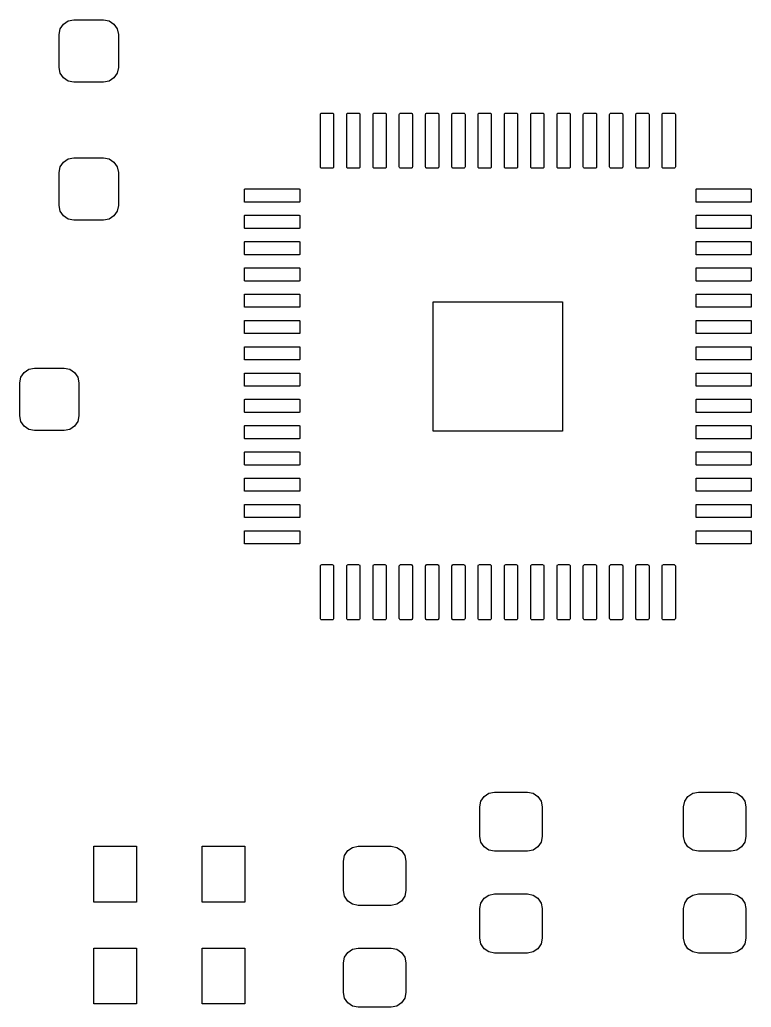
# Model space of a CAD drawing. Extents: x 151.7 to 203.9, y -103 to -39.5.
# Drawn here: x 169.72 to 180.85, y -86.75 to -71.72 of the extents above; entities that cross this region are included whole.
import ezdxf

# ---------------------------------------------------------------- set-up
doc = ezdxf.new("R2010")
doc.units = 0
doc.layers.add('BLACK', color=7, linetype='CONTINUOUS')

msp = doc.modelspace()

# ---------------------------------------------------------------- linework, layer by layer
at = {"layer": 'BLACK', "linetype": 'CONTINUOUS'}
for p, q in [((170.342, -71.8639), (170.391, -71.7909)), ((170.391, -71.7909), (170.464, -71.7421)), ((170.464, -71.7421), (170.55, -71.725)), ((170.55, -71.725), (171, -71.725)), ((171, -71.725), (171.086, -71.7421)), ((171.086, -71.7421), (171.159, -71.7909)), ((171.159, -71.7909), (171.208, -71.8639)), ((170.325, -71.95), (170.342, -71.8639)), ((170.325, -72.45), (170.325, -71.95)), ((171.208, -71.8639), (171.225, -71.95)), ((171.225, -71.95), (171.225, -72.45)), ((170.342, -72.5361), (170.325, -72.45)), ((170.391, -72.6091), (170.342, -72.5361)), ((171.208, -72.5361), (171.159, -72.6091)), ((171.225, -72.45), (171.208, -72.5361)), ((170.464, -72.6579), (170.391, -72.6091)), ((170.55, -72.675), (170.464, -72.6579)), ((171, -72.675), (170.55, -72.675)), ((171.086, -72.6579), (171, -72.675)), ((171.159, -72.6091), (171.086, -72.6579)), ((174.3, -73.165), (174.302, -73.1573)), ((174.3, -73.965), (174.3, -73.165)), ((174.302, -73.1573), (174.306, -73.1509)), ((174.306, -73.1509), (174.312, -73.1465)), ((174.312, -73.1465), (174.32, -73.145)), ((174.32, -73.145), (174.48, -73.145)), ((174.48, -73.145), (174.488, -73.1465)), ((174.488, -73.1465), (174.494, -73.1509)), ((174.494, -73.1509), (174.498, -73.1573)), ((174.498, -73.1573), (174.5, -73.165)), ((174.5, -73.165), (174.5, -73.965)), ((174.7, -73.165), (174.702, -73.1573)), ((174.7, -73.965), (174.7, -73.165)), ((174.702, -73.1573), (174.706, -73.1509)), ((174.706, -73.1509), (174.712, -73.1465)), ((174.712, -73.1465), (174.72, -73.145)), ((174.72, -73.145), (174.88, -73.145)), ((174.88, -73.145), (174.888, -73.1465)), ((174.888, -73.1465), (174.894, -73.1509)), ((174.894, -73.1509), (174.898, -73.1573)), ((174.898, -73.1573), (174.9, -73.165)), ((174.9, -73.165), (174.9, -73.965)), ((175.1, -73.165), (175.102, -73.1573)), ((175.1, -73.965), (175.1, -73.165)), ((175.102, -73.1573), (175.106, -73.1509)), ((175.106, -73.1509), (175.112, -73.1465)), ((175.112, -73.1465), (175.12, -73.145)), ((175.12, -73.145), (175.28, -73.145)), ((175.28, -73.145), (175.288, -73.1465)), ((175.288, -73.1465), (175.294, -73.1509)), ((175.294, -73.1509), (175.298, -73.1573)), ((175.298, -73.1573), (175.3, -73.165)), ((175.3, -73.165), (175.3, -73.965)), ((175.5, -73.165), (175.502, -73.1573)), ((175.5, -73.965), (175.5, -73.165)), ((175.502, -73.1573), (175.506, -73.1509)), ((175.506, -73.1509), (175.512, -73.1465)), ((175.512, -73.1465), (175.52, -73.145)), ((175.52, -73.145), (175.68, -73.145)), ((175.68, -73.145), (175.688, -73.1465)), ((175.688, -73.1465), (175.694, -73.1509)), ((175.694, -73.1509), (175.698, -73.1573)), ((175.698, -73.1573), (175.7, -73.165)), ((175.7, -73.165), (175.7, -73.965)), ((175.9, -73.165), (175.902, -73.1573)), ((175.9, -73.965), (175.9, -73.165)), ((175.902, -73.1573), (175.906, -73.1509)), ((175.906, -73.1509), (175.912, -73.1465)), ((175.912, -73.1465), (175.92, -73.145)), ((175.92, -73.145), (176.08, -73.145)), ((176.08, -73.145), (176.088, -73.1465)), ((176.088, -73.1465), (176.094, -73.1509)), ((176.094, -73.1509), (176.098, -73.1573)), ((176.098, -73.1573), (176.1, -73.165)), ((176.1, -73.165), (176.1, -73.965)), ((176.3, -73.165), (176.302, -73.1573)), ((176.3, -73.965), (176.3, -73.165)), ((176.302, -73.1573), (176.306, -73.1509)), ((176.306, -73.1509), (176.312, -73.1465)), ((176.312, -73.1465), (176.32, -73.145)), ((176.32, -73.145), (176.48, -73.145)), ((176.48, -73.145), (176.488, -73.1465)), ((176.488, -73.1465), (176.494, -73.1509)), ((176.494, -73.1509), (176.498, -73.1573)), ((176.498, -73.1573), (176.5, -73.165)), ((176.5, -73.165), (176.5, -73.965)), ((176.7, -73.165), (176.702, -73.1573)), ((176.7, -73.965), (176.7, -73.165)), ((176.702, -73.1573), (176.706, -73.1509)), ((176.706, -73.1509), (176.712, -73.1465)), ((176.712, -73.1465), (176.72, -73.145)), ((176.72, -73.145), (176.88, -73.145)), ((176.88, -73.145), (176.888, -73.1465)), ((176.888, -73.1465), (176.894, -73.1509)), ((176.894, -73.1509), (176.898, -73.1573)), ((176.898, -73.1573), (176.9, -73.165)), ((176.9, -73.165), (176.9, -73.965)), ((177.1, -73.165), (177.102, -73.1573)), ((177.1, -73.965), (177.1, -73.165)), ((177.102, -73.1573), (177.106, -73.1509)), ((177.106, -73.1509), (177.112, -73.1465)), ((177.112, -73.1465), (177.12, -73.145)), ((177.12, -73.145), (177.28, -73.145)), ((177.28, -73.145), (177.288, -73.1465)), ((177.288, -73.1465), (177.294, -73.1509)), ((177.294, -73.1509), (177.298, -73.1573)), ((177.298, -73.1573), (177.3, -73.165)), ((177.3, -73.165), (177.3, -73.965)), ((177.5, -73.165), (177.502, -73.1573)), ((177.5, -73.965), (177.5, -73.165)), ((177.502, -73.1573), (177.506, -73.1509)), ((177.506, -73.1509), (177.512, -73.1465)), ((177.512, -73.1465), (177.52, -73.145)), ((177.52, -73.145), (177.68, -73.145)), ((177.68, -73.145), (177.688, -73.1465)), ((177.688, -73.1465), (177.694, -73.1509)), ((177.694, -73.1509), (177.698, -73.1573)), ((177.698, -73.1573), (177.7, -73.165)), ((177.7, -73.165), (177.7, -73.965)), ((177.9, -73.165), (177.902, -73.1573)), ((177.9, -73.965), (177.9, -73.165)), ((177.902, -73.1573), (177.906, -73.1509)), ((177.906, -73.1509), (177.912, -73.1465)), ((177.912, -73.1465), (177.92, -73.145)), ((177.92, -73.145), (178.08, -73.145)), ((178.08, -73.145), (178.088, -73.1465)), ((178.088, -73.1465), (178.094, -73.1509)), ((178.094, -73.1509), (178.098, -73.1573)), ((178.098, -73.1573), (178.1, -73.165)), ((178.1, -73.165), (178.1, -73.965)), ((178.3, -73.165), (178.302, -73.1573)), ((178.3, -73.965), (178.3, -73.165)), ((178.302, -73.1573), (178.306, -73.1509)), ((178.306, -73.1509), (178.312, -73.1465)), ((178.312, -73.1465), (178.32, -73.145)), ((178.32, -73.145), (178.48, -73.145)), ((178.48, -73.145), (178.488, -73.1465)), ((178.488, -73.1465), (178.494, -73.1509)), ((178.494, -73.1509), (178.498, -73.1573)), ((178.498, -73.1573), (178.5, -73.165)), ((178.5, -73.165), (178.5, -73.965)), ((178.7, -73.165), (178.702, -73.1573)), ((178.7, -73.965), (178.7, -73.165)), ((178.702, -73.1573), (178.706, -73.1509)), ((178.706, -73.1509), (178.712, -73.1465)), ((178.712, -73.1465), (178.72, -73.145)), ((178.72, -73.145), (178.88, -73.145)), ((178.88, -73.145), (178.888, -73.1465)), ((178.888, -73.1465), (178.894, -73.1509)), ((178.894, -73.1509), (178.898, -73.1573)), ((178.898, -73.1573), (178.9, -73.165)), ((178.9, -73.165), (178.9, -73.965)), ((179.1, -73.165), (179.102, -73.1573)), ((179.1, -73.965), (179.1, -73.165)), ((179.102, -73.1573), (179.106, -73.1509)), ((179.106, -73.1509), (179.112, -73.1465)), ((179.112, -73.1465), (179.12, -73.145)), ((179.12, -73.145), (179.28, -73.145)), ((179.28, -73.145), (179.288, -73.1465)), ((179.288, -73.1465), (179.294, -73.1509)), ((179.294, -73.1509), (179.298, -73.1573)), ((179.298, -73.1573), (179.3, -73.165)), ((179.3, -73.165), (179.3, -73.965)), ((179.5, -73.165), (179.502, -73.1573)), ((179.5, -73.965), (179.5, -73.165)), ((179.502, -73.1573), (179.506, -73.1509)), ((179.506, -73.1509), (179.512, -73.1465)), ((179.512, -73.1465), (179.52, -73.145)), ((179.52, -73.145), (179.68, -73.145)), ((179.68, -73.145), (179.688, -73.1465)), ((179.688, -73.1465), (179.694, -73.1509)), ((179.694, -73.1509), (179.698, -73.1573)), ((179.698, -73.1573), (179.7, -73.165)), ((179.7, -73.165), (179.7, -73.965)), ((170.342, -73.9639), (170.391, -73.8909)), ((170.391, -73.8909), (170.464, -73.8421)), ((170.464, -73.8421), (170.55, -73.825)), ((170.55, -73.825), (171, -73.825)), ((171, -73.825), (171.086, -73.8421)), ((171.086, -73.8421), (171.159, -73.8909)), ((171.159, -73.8909), (171.208, -73.9639)), ((170.325, -74.05), (170.342, -73.9639)), ((170.325, -74.55), (170.325, -74.05)), ((171.208, -73.9639), (171.225, -74.05)), ((171.225, -74.05), (171.225, -74.55)), ((174.302, -73.9727), (174.3, -73.965)), ((174.306, -73.9791), (174.302, -73.9727)), ((174.312, -73.9835), (174.306, -73.9791)), ((174.32, -73.985), (174.312, -73.9835)), ((174.48, -73.985), (174.32, -73.985)), ((174.488, -73.9835), (174.48, -73.985)), ((174.494, -73.9791), (174.488, -73.9835)), ((174.498, -73.9727), (174.494, -73.9791)), ((174.5, -73.965), (174.498, -73.9727)), ((174.702, -73.9727), (174.7, -73.965)), ((174.706, -73.9791), (174.702, -73.9727)), ((174.712, -73.9835), (174.706, -73.9791)), ((174.72, -73.985), (174.712, -73.9835)), ((174.88, -73.985), (174.72, -73.985)), ((174.888, -73.9835), (174.88, -73.985)), ((174.894, -73.9791), (174.888, -73.9835)), ((174.898, -73.9727), (174.894, -73.9791)), ((174.9, -73.965), (174.898, -73.9727)), ((175.102, -73.9727), (175.1, -73.965)), ((175.106, -73.9791), (175.102, -73.9727)), ((175.112, -73.9835), (175.106, -73.9791)), ((175.12, -73.985), (175.112, -73.9835)), ((175.28, -73.985), (175.12, -73.985)), ((175.288, -73.9835), (175.28, -73.985)), ((175.294, -73.9791), (175.288, -73.9835)), ((175.298, -73.9727), (175.294, -73.9791)), ((175.3, -73.965), (175.298, -73.9727)), ((175.502, -73.9727), (175.5, -73.965)), ((175.506, -73.9791), (175.502, -73.9727)), ((175.512, -73.9835), (175.506, -73.9791)), ((175.52, -73.985), (175.512, -73.9835)), ((175.68, -73.985), (175.52, -73.985)), ((175.688, -73.9835), (175.68, -73.985)), ((175.694, -73.9791), (175.688, -73.9835)), ((175.698, -73.9727), (175.694, -73.9791)), ((175.7, -73.965), (175.698, -73.9727)), ((175.902, -73.9727), (175.9, -73.965)), ((175.906, -73.9791), (175.902, -73.9727)), ((175.912, -73.9835), (175.906, -73.9791)), ((175.92, -73.985), (175.912, -73.9835)), ((176.08, -73.985), (175.92, -73.985)), ((176.088, -73.9835), (176.08, -73.985)), ((176.094, -73.9791), (176.088, -73.9835)), ((176.098, -73.9727), (176.094, -73.9791)), ((176.1, -73.965), (176.098, -73.9727)), ((176.302, -73.9727), (176.3, -73.965)), ((176.306, -73.9791), (176.302, -73.9727)), ((176.312, -73.9835), (176.306, -73.9791)), ((176.32, -73.985), (176.312, -73.9835)), ((176.48, -73.985), (176.32, -73.985)), ((176.488, -73.9835), (176.48, -73.985)), ((176.494, -73.9791), (176.488, -73.9835)), ((176.498, -73.9727), (176.494, -73.9791)), ((176.5, -73.965), (176.498, -73.9727)), ((176.702, -73.9727), (176.7, -73.965)), ((176.706, -73.9791), (176.702, -73.9727)), ((176.712, -73.9835), (176.706, -73.9791)), ((176.72, -73.985), (176.712, -73.9835)), ((176.88, -73.985), (176.72, -73.985)), ((176.888, -73.9835), (176.88, -73.985)), ((176.894, -73.9791), (176.888, -73.9835)), ((176.898, -73.9727), (176.894, -73.9791)), ((176.9, -73.965), (176.898, -73.9727)), ((177.102, -73.9727), (177.1, -73.965)), ((177.106, -73.9791), (177.102, -73.9727)), ((177.112, -73.9835), (177.106, -73.9791)), ((177.12, -73.985), (177.112, -73.9835)), ((177.28, -73.985), (177.12, -73.985)), ((177.288, -73.9835), (177.28, -73.985)), ((177.294, -73.9791), (177.288, -73.9835)), ((177.298, -73.9727), (177.294, -73.9791)), ((177.3, -73.965), (177.298, -73.9727)), ((177.502, -73.9727), (177.5, -73.965)), ((177.506, -73.9791), (177.502, -73.9727)), ((177.512, -73.9835), (177.506, -73.9791)), ((177.52, -73.985), (177.512, -73.9835)), ((177.68, -73.985), (177.52, -73.985)), ((177.688, -73.9835), (177.68, -73.985)), ((177.694, -73.9791), (177.688, -73.9835)), ((177.698, -73.9727), (177.694, -73.9791)), ((177.7, -73.965), (177.698, -73.9727)), ((177.902, -73.9727), (177.9, -73.965)), ((177.906, -73.9791), (177.902, -73.9727)), ((177.912, -73.9835), (177.906, -73.9791)), ((177.92, -73.985), (177.912, -73.9835)), ((178.08, -73.985), (177.92, -73.985)), ((178.088, -73.9835), (178.08, -73.985)), ((178.094, -73.9791), (178.088, -73.9835)), ((178.098, -73.9727), (178.094, -73.9791)), ((178.1, -73.965), (178.098, -73.9727)), ((178.302, -73.9727), (178.3, -73.965)), ((178.306, -73.9791), (178.302, -73.9727)), ((178.312, -73.9835), (178.306, -73.9791)), ((178.32, -73.985), (178.312, -73.9835)), ((178.48, -73.985), (178.32, -73.985)), ((178.488, -73.9835), (178.48, -73.985)), ((178.494, -73.9791), (178.488, -73.9835)), ((178.498, -73.9727), (178.494, -73.9791)), ((178.5, -73.965), (178.498, -73.9727)), ((178.702, -73.9727), (178.7, -73.965)), ((178.706, -73.9791), (178.702, -73.9727)), ((178.712, -73.9835), (178.706, -73.9791)), ((178.72, -73.985), (178.712, -73.9835)), ((178.88, -73.985), (178.72, -73.985)), ((178.888, -73.9835), (178.88, -73.985)), ((178.894, -73.9791), (178.888, -73.9835)), ((178.898, -73.9727), (178.894, -73.9791)), ((178.9, -73.965), (178.898, -73.9727)), ((179.102, -73.9727), (179.1, -73.965)), ((179.106, -73.9791), (179.102, -73.9727)), ((179.112, -73.9835), (179.106, -73.9791)), ((179.12, -73.985), (179.112, -73.9835)), ((179.28, -73.985), (179.12, -73.985)), ((179.288, -73.9835), (179.28, -73.985)), ((179.294, -73.9791), (179.288, -73.9835)), ((179.298, -73.9727), (179.294, -73.9791)), ((179.3, -73.965), (179.298, -73.9727)), ((179.502, -73.9727), (179.5, -73.965)), ((179.506, -73.9791), (179.502, -73.9727)), ((179.512, -73.9835), (179.506, -73.9791)), ((179.52, -73.985), (179.512, -73.9835)), ((179.68, -73.985), (179.52, -73.985)), ((179.688, -73.9835), (179.68, -73.985)), ((179.694, -73.9791), (179.688, -73.9835)), ((179.698, -73.9727), (179.694, -73.9791)), ((179.7, -73.965), (179.698, -73.9727)), ((173.145, -74.3037), (173.147, -74.3018)), ((173.145, -74.306), (173.145, -74.3037)), ((173.145, -74.494), (173.145, -74.306)), ((173.147, -74.3018), (173.149, -74.3005)), ((173.149, -74.3005), (173.151, -74.3)), ((173.151, -74.3), (173.979, -74.3)), ((173.979, -74.3), (173.981, -74.3005)), ((173.981, -74.3005), (173.983, -74.3018)), ((173.983, -74.3018), (173.985, -74.3037)), ((173.985, -74.3037), (173.985, -74.306)), ((173.985, -74.306), (173.985, -74.494)), ((180.015, -74.3037), (180.017, -74.3018)), ((180.015, -74.306), (180.015, -74.3037)), ((180.015, -74.494), (180.015, -74.306)), ((180.017, -74.3018), (180.019, -74.3005)), ((180.019, -74.3005), (180.021, -74.3)), ((180.021, -74.3), (180.849, -74.3)), ((180.849, -74.3), (180.851, -74.3005)), ((180.851, -74.3005), (180.853, -74.3018)), ((180.853, -74.3018), (180.855, -74.3037)), ((180.855, -74.3037), (180.855, -74.306)), ((180.855, -74.306), (180.855, -74.494)), ((173.145, -74.4963), (173.145, -74.494)), ((173.147, -74.4982), (173.145, -74.4963)), ((173.149, -74.4995), (173.147, -74.4982)), ((173.151, -74.5), (173.149, -74.4995)), ((173.979, -74.5), (173.151, -74.5)), ((173.981, -74.4995), (173.979, -74.5)), ((173.983, -74.4982), (173.981, -74.4995)), ((173.985, -74.4963), (173.983, -74.4982)), ((173.985, -74.494), (173.985, -74.4963)), ((180.015, -74.4963), (180.015, -74.494)), ((180.017, -74.4982), (180.015, -74.4963)), ((180.019, -74.4995), (180.017, -74.4982)), ((180.021, -74.5), (180.019, -74.4995)), ((180.849, -74.5), (180.021, -74.5)), ((180.851, -74.4995), (180.849, -74.5)), ((180.853, -74.4982), (180.851, -74.4995)), ((180.855, -74.4963), (180.853, -74.4982)), ((180.855, -74.494), (180.855, -74.4963)), ((170.342, -74.6361), (170.325, -74.55)), ((170.391, -74.7091), (170.342, -74.6361)), ((171.208, -74.6361), (171.159, -74.7091)), ((171.225, -74.55), (171.208, -74.6361)), ((170.464, -74.7579), (170.391, -74.7091)), ((170.55, -74.775), (170.464, -74.7579)), ((171, -74.775), (170.55, -74.775)), ((171.086, -74.7579), (171, -74.775)), ((171.159, -74.7091), (171.086, -74.7579)), ((173.145, -74.7037), (173.147, -74.7018)), ((173.145, -74.706), (173.145, -74.7037)), ((173.145, -74.894), (173.145, -74.706)), ((173.147, -74.7018), (173.149, -74.7005)), ((173.149, -74.7005), (173.151, -74.7)), ((173.151, -74.7), (173.979, -74.7)), ((173.979, -74.7), (173.981, -74.7005)), ((173.981, -74.7005), (173.983, -74.7018)), ((173.983, -74.7018), (173.985, -74.7037)), ((173.985, -74.7037), (173.985, -74.706)), ((173.985, -74.706), (173.985, -74.894)), ((180.015, -74.7037), (180.017, -74.7018)), ((180.015, -74.706), (180.015, -74.7037)), ((180.015, -74.894), (180.015, -74.706)), ((180.017, -74.7018), (180.019, -74.7005)), ((180.019, -74.7005), (180.021, -74.7)), ((180.021, -74.7), (180.849, -74.7)), ((180.849, -74.7), (180.851, -74.7005)), ((180.851, -74.7005), (180.853, -74.7018)), ((180.853, -74.7018), (180.855, -74.7037)), ((180.855, -74.7037), (180.855, -74.706)), ((180.855, -74.706), (180.855, -74.894)), ((173.145, -74.8963), (173.145, -74.894)), ((173.147, -74.8982), (173.145, -74.8963)), ((173.149, -74.8995), (173.147, -74.8982)), ((173.151, -74.9), (173.149, -74.8995)), ((173.979, -74.9), (173.151, -74.9)), ((173.981, -74.8995), (173.979, -74.9)), ((173.983, -74.8982), (173.981, -74.8995)), ((173.985, -74.8963), (173.983, -74.8982)), ((173.985, -74.894), (173.985, -74.8963)), ((180.015, -74.8963), (180.015, -74.894)), ((180.017, -74.8982), (180.015, -74.8963)), ((180.019, -74.8995), (180.017, -74.8982)), ((180.021, -74.9), (180.019, -74.8995)), ((180.849, -74.9), (180.021, -74.9)), ((180.851, -74.8995), (180.849, -74.9)), ((180.853, -74.8982), (180.851, -74.8995)), ((180.855, -74.8963), (180.853, -74.8982)), ((180.855, -74.894), (180.855, -74.8963)), ((173.145, -75.1037), (173.147, -75.1018)), ((173.145, -75.106), (173.145, -75.1037)), ((173.145, -75.294), (173.145, -75.106)), ((173.147, -75.1018), (173.149, -75.1005)), ((173.149, -75.1005), (173.151, -75.1)), ((173.151, -75.1), (173.979, -75.1)), ((173.979, -75.1), (173.981, -75.1005)), ((173.981, -75.1005), (173.983, -75.1018)), ((173.983, -75.1018), (173.985, -75.1037)), ((173.985, -75.1037), (173.985, -75.106)), ((173.985, -75.106), (173.985, -75.294)), ((180.015, -75.1037), (180.017, -75.1018)), ((180.015, -75.106), (180.015, -75.1037)), ((180.015, -75.294), (180.015, -75.106)), ((180.017, -75.1018), (180.019, -75.1005)), ((180.019, -75.1005), (180.021, -75.1)), ((180.021, -75.1), (180.849, -75.1)), ((180.849, -75.1), (180.851, -75.1005)), ((180.851, -75.1005), (180.853, -75.1018)), ((180.853, -75.1018), (180.855, -75.1037)), ((180.855, -75.1037), (180.855, -75.106)), ((180.855, -75.106), (180.855, -75.294)), ((173.145, -75.2963), (173.145, -75.294)), ((173.147, -75.2982), (173.145, -75.2963)), ((173.149, -75.2995), (173.147, -75.2982)), ((173.151, -75.3), (173.149, -75.2995)), ((173.979, -75.3), (173.151, -75.3)), ((173.981, -75.2995), (173.979, -75.3)), ((173.983, -75.2982), (173.981, -75.2995)), ((173.985, -75.2963), (173.983, -75.2982)), ((173.985, -75.294), (173.985, -75.2963)), ((180.015, -75.2963), (180.015, -75.294)), ((180.017, -75.2982), (180.015, -75.2963)), ((180.019, -75.2995), (180.017, -75.2982)), ((180.021, -75.3), (180.019, -75.2995)), ((180.849, -75.3), (180.021, -75.3)), ((180.851, -75.2995), (180.849, -75.3)), ((180.853, -75.2982), (180.851, -75.2995)), ((180.855, -75.2963), (180.853, -75.2982)), ((180.855, -75.294), (180.855, -75.2963)), ((173.145, -75.5037), (173.147, -75.5018)), ((173.145, -75.506), (173.145, -75.5037)), ((173.145, -75.694), (173.145, -75.506)), ((173.147, -75.5018), (173.149, -75.5005)), ((173.149, -75.5005), (173.151, -75.5)), ((173.151, -75.5), (173.979, -75.5)), ((173.979, -75.5), (173.981, -75.5005)), ((173.981, -75.5005), (173.983, -75.5018)), ((173.983, -75.5018), (173.985, -75.5037)), ((173.985, -75.5037), (173.985, -75.506)), ((173.985, -75.506), (173.985, -75.694)), ((180.015, -75.5037), (180.017, -75.5018)), ((180.015, -75.506), (180.015, -75.5037)), ((180.015, -75.694), (180.015, -75.506)), ((180.017, -75.5018), (180.019, -75.5005)), ((180.019, -75.5005), (180.021, -75.5)), ((180.021, -75.5), (180.849, -75.5)), ((180.849, -75.5), (180.851, -75.5005)), ((180.851, -75.5005), (180.853, -75.5018)), ((180.853, -75.5018), (180.855, -75.5037)), ((180.855, -75.5037), (180.855, -75.506)), ((180.855, -75.506), (180.855, -75.694)), ((173.145, -75.6963), (173.145, -75.694)), ((173.147, -75.6982), (173.145, -75.6963)), ((173.149, -75.6995), (173.147, -75.6982)), ((173.151, -75.7), (173.149, -75.6995)), ((173.979, -75.7), (173.151, -75.7)), ((173.981, -75.6995), (173.979, -75.7)), ((173.983, -75.6982), (173.981, -75.6995)), ((173.985, -75.6963), (173.983, -75.6982)), ((173.985, -75.694), (173.985, -75.6963)), ((180.015, -75.6963), (180.015, -75.694)), ((180.017, -75.6982), (180.015, -75.6963)), ((180.019, -75.6995), (180.017, -75.6982)), ((180.021, -75.7), (180.019, -75.6995)), ((180.849, -75.7), (180.021, -75.7)), ((180.851, -75.6995), (180.849, -75.7)), ((180.853, -75.6982), (180.851, -75.6995)), ((180.855, -75.6963), (180.853, -75.6982)), ((180.855, -75.694), (180.855, -75.6963)), ((173.145, -75.9037), (173.147, -75.9018)), ((173.145, -75.906), (173.145, -75.9037)), ((173.145, -76.094), (173.145, -75.906)), ((173.147, -75.9018), (173.149, -75.9005)), ((173.149, -75.9005), (173.151, -75.9)), ((173.151, -75.9), (173.979, -75.9)), ((173.979, -75.9), (173.981, -75.9005)), ((173.981, -75.9005), (173.983, -75.9018)), ((173.983, -75.9018), (173.985, -75.9037)), ((173.985, -75.9037), (173.985, -75.906)), ((173.985, -75.906), (173.985, -76.094)), ((176.015, -76.02), (176.016, -76.0165)), ((176.015, -77.98), (176.015, -76.02)), ((176.016, -76.0165), (176.02, -76.015)), ((176.02, -76.015), (177.98, -76.015)), ((177.98, -76.015), (177.984, -76.0165)), ((177.984, -76.0165), (177.985, -76.02)), ((177.985, -76.02), (177.985, -77.98)), ((180.015, -75.9037), (180.017, -75.9018)), ((180.015, -75.906), (180.015, -75.9037)), ((180.015, -76.094), (180.015, -75.906)), ((180.017, -75.9018), (180.019, -75.9005)), ((180.019, -75.9005), (180.021, -75.9)), ((180.021, -75.9), (180.849, -75.9)), ((180.849, -75.9), (180.851, -75.9005)), ((180.851, -75.9005), (180.853, -75.9018)), ((180.853, -75.9018), (180.855, -75.9037)), ((180.855, -75.9037), (180.855, -75.906)), ((180.855, -75.906), (180.855, -76.094)), ((173.145, -76.0963), (173.145, -76.094)), ((173.147, -76.0982), (173.145, -76.0963)), ((173.149, -76.0995), (173.147, -76.0982)), ((173.151, -76.1), (173.149, -76.0995)), ((173.979, -76.1), (173.151, -76.1)), ((173.981, -76.0995), (173.979, -76.1)), ((173.983, -76.0982), (173.981, -76.0995)), ((173.985, -76.0963), (173.983, -76.0982)), ((173.985, -76.094), (173.985, -76.0963)), ((180.015, -76.0963), (180.015, -76.094)), ((180.017, -76.0982), (180.015, -76.0963)), ((180.019, -76.0995), (180.017, -76.0982)), ((180.021, -76.1), (180.019, -76.0995)), ((180.849, -76.1), (180.021, -76.1)), ((180.851, -76.0995), (180.849, -76.1)), ((180.853, -76.0982), (180.851, -76.0995)), ((180.855, -76.0963), (180.853, -76.0982)), ((180.855, -76.094), (180.855, -76.0963)), ((173.145, -76.3037), (173.147, -76.3018)), ((173.145, -76.306), (173.145, -76.3037)), ((173.145, -76.494), (173.145, -76.306)), ((173.147, -76.3018), (173.149, -76.3005)), ((173.149, -76.3005), (173.151, -76.3)), ((173.151, -76.3), (173.979, -76.3)), ((173.979, -76.3), (173.981, -76.3005)), ((173.981, -76.3005), (173.983, -76.3018)), ((173.983, -76.3018), (173.985, -76.3037)), ((173.985, -76.3037), (173.985, -76.306)), ((173.985, -76.306), (173.985, -76.494)), ((180.015, -76.3037), (180.017, -76.3018)), ((180.015, -76.306), (180.015, -76.3037)), ((180.015, -76.494), (180.015, -76.306)), ((180.017, -76.3018), (180.019, -76.3005)), ((180.019, -76.3005), (180.021, -76.3)), ((180.021, -76.3), (180.849, -76.3)), ((180.849, -76.3), (180.851, -76.3005)), ((180.851, -76.3005), (180.853, -76.3018)), ((180.853, -76.3018), (180.855, -76.3037)), ((180.855, -76.3037), (180.855, -76.306)), ((180.855, -76.306), (180.855, -76.494)), ((173.145, -76.4963), (173.145, -76.494)), ((173.147, -76.4982), (173.145, -76.4963)), ((173.149, -76.4995), (173.147, -76.4982)), ((173.151, -76.5), (173.149, -76.4995)), ((173.979, -76.5), (173.151, -76.5)), ((173.981, -76.4995), (173.979, -76.5)), ((173.983, -76.4982), (173.981, -76.4995)), ((173.985, -76.4963), (173.983, -76.4982)), ((173.985, -76.494), (173.985, -76.4963)), ((180.015, -76.4963), (180.015, -76.494)), ((180.017, -76.4982), (180.015, -76.4963)), ((180.019, -76.4995), (180.017, -76.4982)), ((180.021, -76.5), (180.019, -76.4995)), ((180.849, -76.5), (180.021, -76.5)), ((180.851, -76.4995), (180.849, -76.5)), ((180.853, -76.4982), (180.851, -76.4995)), ((180.855, -76.4963), (180.853, -76.4982)), ((180.855, -76.494), (180.855, -76.4963)), ((173.145, -76.7037), (173.147, -76.7018)), ((173.145, -76.706), (173.145, -76.7037)), ((173.145, -76.894), (173.145, -76.706)), ((173.147, -76.7018), (173.149, -76.7005)), ((173.149, -76.7005), (173.151, -76.7)), ((173.151, -76.7), (173.979, -76.7)), ((173.979, -76.7), (173.981, -76.7005)), ((173.981, -76.7005), (173.983, -76.7018)), ((173.983, -76.7018), (173.985, -76.7037)), ((173.985, -76.7037), (173.985, -76.706)), ((173.985, -76.706), (173.985, -76.894)), ((180.015, -76.7037), (180.017, -76.7018)), ((180.015, -76.706), (180.015, -76.7037)), ((180.015, -76.894), (180.015, -76.706)), ((180.017, -76.7018), (180.019, -76.7005)), ((180.019, -76.7005), (180.021, -76.7)), ((180.021, -76.7), (180.849, -76.7)), ((180.849, -76.7), (180.851, -76.7005)), ((180.851, -76.7005), (180.853, -76.7018)), ((180.853, -76.7018), (180.855, -76.7037)), ((180.855, -76.7037), (180.855, -76.706)), ((180.855, -76.706), (180.855, -76.894)), ((173.145, -76.8963), (173.145, -76.894)), ((173.147, -76.8982), (173.145, -76.8963)), ((173.149, -76.8995), (173.147, -76.8982)), ((173.151, -76.9), (173.149, -76.8995)), ((173.979, -76.9), (173.151, -76.9)), ((173.981, -76.8995), (173.979, -76.9)), ((173.983, -76.8982), (173.981, -76.8995)), ((173.985, -76.8963), (173.983, -76.8982)), ((173.985, -76.894), (173.985, -76.8963)), ((180.015, -76.8963), (180.015, -76.894)), ((180.017, -76.8982), (180.015, -76.8963)), ((180.019, -76.8995), (180.017, -76.8982)), ((180.021, -76.9), (180.019, -76.8995)), ((180.849, -76.9), (180.021, -76.9)), ((180.851, -76.8995), (180.849, -76.9)), ((180.853, -76.8982), (180.851, -76.8995)), ((180.855, -76.8963), (180.853, -76.8982)), ((180.855, -76.894), (180.855, -76.8963)), ((169.791, -77.0909), (169.864, -77.0421)), ((169.864, -77.0421), (169.95, -77.025)), ((169.95, -77.025), (170.4, -77.025)), ((170.4, -77.025), (170.486, -77.0421)), ((170.486, -77.0421), (170.559, -77.0909)), ((169.725, -77.25), (169.742, -77.1639)), ((169.742, -77.1639), (169.791, -77.0909)), ((170.559, -77.0909), (170.608, -77.1639)), ((170.608, -77.1639), (170.625, -77.25)), ((173.145, -77.1037), (173.147, -77.1018)), ((173.145, -77.106), (173.145, -77.1037)), ((173.145, -77.294), (173.145, -77.106)), ((173.147, -77.1018), (173.149, -77.1005)), ((173.149, -77.1005), (173.151, -77.1)), ((173.151, -77.1), (173.979, -77.1)), ((173.979, -77.1), (173.981, -77.1005)), ((173.981, -77.1005), (173.983, -77.1018)), ((173.983, -77.1018), (173.985, -77.1037)), ((173.985, -77.1037), (173.985, -77.106)), ((173.985, -77.106), (173.985, -77.294)), ((180.015, -77.1037), (180.017, -77.1018)), ((180.015, -77.106), (180.015, -77.1037)), ((180.015, -77.294), (180.015, -77.106)), ((180.017, -77.1018), (180.019, -77.1005)), ((180.019, -77.1005), (180.021, -77.1)), ((180.021, -77.1), (180.849, -77.1)), ((180.849, -77.1), (180.851, -77.1005)), ((180.851, -77.1005), (180.853, -77.1018)), ((180.853, -77.1018), (180.855, -77.1037)), ((180.855, -77.1037), (180.855, -77.106)), ((180.855, -77.106), (180.855, -77.294)), ((169.725, -77.75), (169.725, -77.25)), ((170.625, -77.25), (170.625, -77.75)), ((173.145, -77.2963), (173.145, -77.294)), ((173.147, -77.2982), (173.145, -77.2963)), ((173.149, -77.2995), (173.147, -77.2982)), ((173.151, -77.3), (173.149, -77.2995)), ((173.979, -77.3), (173.151, -77.3)), ((173.981, -77.2995), (173.979, -77.3)), ((173.983, -77.2982), (173.981, -77.2995)), ((173.985, -77.2963), (173.983, -77.2982)), ((173.985, -77.294), (173.985, -77.2963)), ((180.015, -77.2963), (180.015, -77.294)), ((180.017, -77.2982), (180.015, -77.2963)), ((180.019, -77.2995), (180.017, -77.2982)), ((180.021, -77.3), (180.019, -77.2995)), ((180.849, -77.3), (180.021, -77.3)), ((180.851, -77.2995), (180.849, -77.3)), ((180.853, -77.2982), (180.851, -77.2995)), ((180.855, -77.2963), (180.853, -77.2982)), ((180.855, -77.294), (180.855, -77.2963)), ((173.145, -77.5037), (173.147, -77.5018)), ((173.145, -77.506), (173.145, -77.5037)), ((173.145, -77.694), (173.145, -77.506)), ((173.147, -77.5018), (173.149, -77.5005)), ((173.149, -77.5005), (173.151, -77.5)), ((173.151, -77.5), (173.979, -77.5)), ((173.979, -77.5), (173.981, -77.5005)), ((173.981, -77.5005), (173.983, -77.5018)), ((173.983, -77.5018), (173.985, -77.5037)), ((173.985, -77.5037), (173.985, -77.506)), ((173.985, -77.506), (173.985, -77.694)), ((180.015, -77.5037), (180.017, -77.5018)), ((180.015, -77.506), (180.015, -77.5037)), ((180.015, -77.694), (180.015, -77.506)), ((180.017, -77.5018), (180.019, -77.5005)), ((180.019, -77.5005), (180.021, -77.5)), ((180.021, -77.5), (180.849, -77.5)), ((180.849, -77.5), (180.851, -77.5005)), ((180.851, -77.5005), (180.853, -77.5018)), ((180.853, -77.5018), (180.855, -77.5037)), ((180.855, -77.5037), (180.855, -77.506)), ((180.855, -77.506), (180.855, -77.694)), ((169.742, -77.8361), (169.725, -77.75)), ((170.625, -77.75), (170.608, -77.8361)), ((173.145, -77.6963), (173.145, -77.694)), ((173.147, -77.6982), (173.145, -77.6963)), ((173.149, -77.6995), (173.147, -77.6982)), ((173.151, -77.7), (173.149, -77.6995)), ((173.979, -77.7), (173.151, -77.7)), ((173.981, -77.6995), (173.979, -77.7)), ((173.983, -77.6982), (173.981, -77.6995)), ((173.985, -77.6963), (173.983, -77.6982)), ((173.985, -77.694), (173.985, -77.6963)), ((180.015, -77.6963), (180.015, -77.694)), ((180.017, -77.6982), (180.015, -77.6963)), ((180.019, -77.6995), (180.017, -77.6982)), ((180.021, -77.7), (180.019, -77.6995)), ((180.849, -77.7), (180.021, -77.7)), ((180.851, -77.6995), (180.849, -77.7)), ((180.853, -77.6982), (180.851, -77.6995)), ((180.855, -77.6963), (180.853, -77.6982)), ((180.855, -77.694), (180.855, -77.6963)), ((169.791, -77.9091), (169.742, -77.8361)), ((169.864, -77.9579), (169.791, -77.9091)), ((169.95, -77.975), (169.864, -77.9579)), ((170.4, -77.975), (169.95, -77.975)), ((170.486, -77.9579), (170.4, -77.975)), ((170.559, -77.9091), (170.486, -77.9579)), ((170.608, -77.8361), (170.559, -77.9091)), ((173.145, -77.9037), (173.147, -77.9018)), ((173.145, -77.906), (173.145, -77.9037)), ((173.145, -78.094), (173.145, -77.906)), ((173.147, -77.9018), (173.149, -77.9005)), ((173.149, -77.9005), (173.151, -77.9)), ((173.151, -77.9), (173.979, -77.9)), ((173.979, -77.9), (173.981, -77.9005)), ((173.981, -77.9005), (173.983, -77.9018)), ((173.983, -77.9018), (173.985, -77.9037)), ((173.985, -77.9037), (173.985, -77.906)), ((173.985, -77.906), (173.985, -78.094)), ((180.015, -77.9037), (180.017, -77.9018)), ((180.015, -77.906), (180.015, -77.9037)), ((180.015, -78.094), (180.015, -77.906)), ((180.017, -77.9018), (180.019, -77.9005)), ((180.019, -77.9005), (180.021, -77.9)), ((180.021, -77.9), (180.849, -77.9)), ((180.849, -77.9), (180.851, -77.9005)), ((180.851, -77.9005), (180.853, -77.9018)), ((180.853, -77.9018), (180.855, -77.9037)), ((180.855, -77.9037), (180.855, -77.906)), ((180.855, -77.906), (180.855, -78.094)), ((173.145, -78.0963), (173.145, -78.094)), ((173.147, -78.0982), (173.145, -78.0963)), ((173.149, -78.0995), (173.147, -78.0982)), ((173.151, -78.1), (173.149, -78.0995)), ((173.979, -78.1), (173.151, -78.1)), ((173.981, -78.0995), (173.979, -78.1)), ((173.983, -78.0982), (173.981, -78.0995)), ((173.985, -78.0963), (173.983, -78.0982)), ((173.985, -78.094), (173.985, -78.0963)), ((176.016, -77.9835), (176.015, -77.98)), ((176.02, -77.985), (176.016, -77.9835)), ((177.98, -77.985), (176.02, -77.985)), ((177.984, -77.9835), (177.98, -77.985)), ((177.985, -77.98), (177.984, -77.9835)), ((180.015, -78.0963), (180.015, -78.094)), ((180.017, -78.0982), (180.015, -78.0963)), ((180.019, -78.0995), (180.017, -78.0982)), ((180.021, -78.1), (180.019, -78.0995)), ((180.849, -78.1), (180.021, -78.1)), ((180.851, -78.0995), (180.849, -78.1)), ((180.853, -78.0982), (180.851, -78.0995)), ((180.855, -78.0963), (180.853, -78.0982)), ((180.855, -78.094), (180.855, -78.0963)), ((173.145, -78.3037), (173.147, -78.3018)), ((173.145, -78.306), (173.145, -78.3037)), ((173.145, -78.494), (173.145, -78.306)), ((173.147, -78.3018), (173.149, -78.3005)), ((173.149, -78.3005), (173.151, -78.3)), ((173.151, -78.3), (173.979, -78.3)), ((173.979, -78.3), (173.981, -78.3005)), ((173.981, -78.3005), (173.983, -78.3018)), ((173.983, -78.3018), (173.985, -78.3037)), ((173.985, -78.3037), (173.985, -78.306)), ((173.985, -78.306), (173.985, -78.494)), ((180.015, -78.3037), (180.017, -78.3018)), ((180.015, -78.306), (180.015, -78.3037)), ((180.015, -78.494), (180.015, -78.306)), ((180.017, -78.3018), (180.019, -78.3005)), ((180.019, -78.3005), (180.021, -78.3)), ((180.021, -78.3), (180.849, -78.3)), ((180.849, -78.3), (180.851, -78.3005)), ((180.851, -78.3005), (180.853, -78.3018)), ((180.853, -78.3018), (180.855, -78.3037)), ((180.855, -78.3037), (180.855, -78.306)), ((180.855, -78.306), (180.855, -78.494)), ((173.145, -78.4963), (173.145, -78.494)), ((173.147, -78.4982), (173.145, -78.4963)), ((173.149, -78.4995), (173.147, -78.4982)), ((173.151, -78.5), (173.149, -78.4995)), ((173.979, -78.5), (173.151, -78.5)), ((173.981, -78.4995), (173.979, -78.5)), ((173.983, -78.4982), (173.981, -78.4995)), ((173.985, -78.4963), (173.983, -78.4982)), ((173.985, -78.494), (173.985, -78.4963)), ((180.015, -78.4963), (180.015, -78.494)), ((180.017, -78.4982), (180.015, -78.4963)), ((180.019, -78.4995), (180.017, -78.4982)), ((180.021, -78.5), (180.019, -78.4995)), ((180.849, -78.5), (180.021, -78.5)), ((180.851, -78.4995), (180.849, -78.5)), ((180.853, -78.4982), (180.851, -78.4995)), ((180.855, -78.4963), (180.853, -78.4982)), ((180.855, -78.494), (180.855, -78.4963)), ((173.145, -78.7037), (173.147, -78.7018)), ((173.145, -78.706), (173.145, -78.7037)), ((173.145, -78.894), (173.145, -78.706)), ((173.147, -78.7018), (173.149, -78.7005)), ((173.149, -78.7005), (173.151, -78.7)), ((173.151, -78.7), (173.979, -78.7)), ((173.979, -78.7), (173.981, -78.7005)), ((173.981, -78.7005), (173.983, -78.7018)), ((173.983, -78.7018), (173.985, -78.7037)), ((173.985, -78.7037), (173.985, -78.706)), ((173.985, -78.706), (173.985, -78.894)), ((180.015, -78.7037), (180.017, -78.7018)), ((180.015, -78.706), (180.015, -78.7037)), ((180.015, -78.894), (180.015, -78.706)), ((180.017, -78.7018), (180.019, -78.7005)), ((180.019, -78.7005), (180.021, -78.7)), ((180.021, -78.7), (180.849, -78.7)), ((180.849, -78.7), (180.851, -78.7005)), ((180.851, -78.7005), (180.853, -78.7018)), ((180.853, -78.7018), (180.855, -78.7037)), ((180.855, -78.7037), (180.855, -78.706)), ((180.855, -78.706), (180.855, -78.894)), ((173.145, -78.8963), (173.145, -78.894)), ((173.147, -78.8982), (173.145, -78.8963)), ((173.149, -78.8995), (173.147, -78.8982)), ((173.151, -78.9), (173.149, -78.8995)), ((173.979, -78.9), (173.151, -78.9)), ((173.981, -78.8995), (173.979, -78.9)), ((173.983, -78.8982), (173.981, -78.8995)), ((173.985, -78.8963), (173.983, -78.8982)), ((173.985, -78.894), (173.985, -78.8963)), ((180.015, -78.8963), (180.015, -78.894)), ((180.017, -78.8982), (180.015, -78.8963)), ((180.019, -78.8995), (180.017, -78.8982)), ((180.021, -78.9), (180.019, -78.8995)), ((180.849, -78.9), (180.021, -78.9)), ((180.851, -78.8995), (180.849, -78.9)), ((180.853, -78.8982), (180.851, -78.8995)), ((180.855, -78.8963), (180.853, -78.8982)), ((180.855, -78.894), (180.855, -78.8963)), ((173.145, -79.1037), (173.147, -79.1018)), ((173.145, -79.106), (173.145, -79.1037)), ((173.145, -79.294), (173.145, -79.106)), ((173.147, -79.1018), (173.149, -79.1005)), ((173.149, -79.1005), (173.151, -79.1)), ((173.151, -79.1), (173.979, -79.1)), ((173.979, -79.1), (173.981, -79.1005)), ((173.981, -79.1005), (173.983, -79.1018)), ((173.983, -79.1018), (173.985, -79.1037)), ((173.985, -79.1037), (173.985, -79.106)), ((173.985, -79.106), (173.985, -79.294)), ((180.015, -79.1037), (180.017, -79.1018)), ((180.015, -79.106), (180.015, -79.1037)), ((180.015, -79.294), (180.015, -79.106)), ((180.017, -79.1018), (180.019, -79.1005)), ((180.019, -79.1005), (180.021, -79.1)), ((180.021, -79.1), (180.849, -79.1)), ((180.849, -79.1), (180.851, -79.1005)), ((180.851, -79.1005), (180.853, -79.1018)), ((180.853, -79.1018), (180.855, -79.1037)), ((180.855, -79.1037), (180.855, -79.106)), ((180.855, -79.106), (180.855, -79.294)), ((173.145, -79.2963), (173.145, -79.294)), ((173.147, -79.2982), (173.145, -79.2963)), ((173.149, -79.2995), (173.147, -79.2982)), ((173.151, -79.3), (173.149, -79.2995)), ((173.979, -79.3), (173.151, -79.3)), ((173.981, -79.2995), (173.979, -79.3)), ((173.983, -79.2982), (173.981, -79.2995)), ((173.985, -79.2963), (173.983, -79.2982)), ((173.985, -79.294), (173.985, -79.2963)), ((180.015, -79.2963), (180.015, -79.294)), ((180.017, -79.2982), (180.015, -79.2963)), ((180.019, -79.2995), (180.017, -79.2982)), ((180.021, -79.3), (180.019, -79.2995)), ((180.849, -79.3), (180.021, -79.3)), ((180.851, -79.2995), (180.849, -79.3)), ((180.853, -79.2982), (180.851, -79.2995)), ((180.855, -79.2963), (180.853, -79.2982)), ((180.855, -79.294), (180.855, -79.2963)), ((173.145, -79.5037), (173.147, -79.5018)), ((173.145, -79.506), (173.145, -79.5037)), ((173.145, -79.694), (173.145, -79.506)), ((173.147, -79.5018), (173.149, -79.5005)), ((173.149, -79.5005), (173.151, -79.5)), ((173.151, -79.5), (173.979, -79.5)), ((173.979, -79.5), (173.981, -79.5005)), ((173.981, -79.5005), (173.983, -79.5018)), ((173.983, -79.5018), (173.985, -79.5037)), ((173.985, -79.5037), (173.985, -79.506)), ((173.985, -79.506), (173.985, -79.694)), ((180.015, -79.5037), (180.017, -79.5018)), ((180.015, -79.506), (180.015, -79.5037)), ((180.015, -79.694), (180.015, -79.506)), ((180.017, -79.5018), (180.019, -79.5005)), ((180.019, -79.5005), (180.021, -79.5)), ((180.021, -79.5), (180.849, -79.5)), ((180.849, -79.5), (180.851, -79.5005)), ((180.851, -79.5005), (180.853, -79.5018)), ((180.853, -79.5018), (180.855, -79.5037)), ((180.855, -79.5037), (180.855, -79.506)), ((180.855, -79.506), (180.855, -79.694)), ((173.145, -79.6963), (173.145, -79.694)), ((173.147, -79.6982), (173.145, -79.6963)), ((173.149, -79.6995), (173.147, -79.6982)), ((173.151, -79.7), (173.149, -79.6995)), ((173.979, -79.7), (173.151, -79.7)), ((173.981, -79.6995), (173.979, -79.7)), ((173.983, -79.6982), (173.981, -79.6995)), ((173.985, -79.6963), (173.983, -79.6982)), ((173.985, -79.694), (173.985, -79.6963)), ((180.015, -79.6963), (180.015, -79.694)), ((180.017, -79.6982), (180.015, -79.6963)), ((180.019, -79.6995), (180.017, -79.6982)), ((180.021, -79.7), (180.019, -79.6995)), ((180.849, -79.7), (180.021, -79.7)), ((180.851, -79.6995), (180.849, -79.7)), ((180.853, -79.6982), (180.851, -79.6995)), ((180.855, -79.6963), (180.853, -79.6982)), ((180.855, -79.694), (180.855, -79.6963)), ((174.3, -80.035), (174.302, -80.0273)), ((174.3, -80.835), (174.3, -80.035)), ((174.302, -80.0273), (174.306, -80.0209)), ((174.306, -80.0209), (174.312, -80.0165)), ((174.312, -80.0165), (174.32, -80.015)), ((174.32, -80.015), (174.48, -80.015)), ((174.48, -80.015), (174.488, -80.0165)), ((174.488, -80.0165), (174.494, -80.0209)), ((174.494, -80.0209), (174.498, -80.0273)), ((174.498, -80.0273), (174.5, -80.035)), ((174.5, -80.035), (174.5, -80.835)), ((174.7, -80.035), (174.702, -80.0273)), ((174.7, -80.835), (174.7, -80.035)), ((174.702, -80.0273), (174.706, -80.0209)), ((174.706, -80.0209), (174.712, -80.0165)), ((174.712, -80.0165), (174.72, -80.015)), ((174.72, -80.015), (174.88, -80.015)), ((174.88, -80.015), (174.888, -80.0165)), ((174.888, -80.0165), (174.894, -80.0209)), ((174.894, -80.0209), (174.898, -80.0273)), ((174.898, -80.0273), (174.9, -80.035)), ((174.9, -80.035), (174.9, -80.835)), ((175.1, -80.035), (175.102, -80.0273)), ((175.1, -80.835), (175.1, -80.035)), ((175.102, -80.0273), (175.106, -80.0209)), ((175.106, -80.0209), (175.112, -80.0165)), ((175.112, -80.0165), (175.12, -80.015)), ((175.12, -80.015), (175.28, -80.015)), ((175.28, -80.015), (175.288, -80.0165)), ((175.288, -80.0165), (175.294, -80.0209)), ((175.294, -80.0209), (175.298, -80.0273)), ((175.298, -80.0273), (175.3, -80.035)), ((175.3, -80.035), (175.3, -80.835)), ((175.5, -80.035), (175.502, -80.0273)), ((175.5, -80.835), (175.5, -80.035)), ((175.502, -80.0273), (175.506, -80.0209)), ((175.506, -80.0209), (175.512, -80.0165)), ((175.512, -80.0165), (175.52, -80.015)), ((175.52, -80.015), (175.68, -80.015)), ((175.68, -80.015), (175.688, -80.0165)), ((175.688, -80.0165), (175.694, -80.0209)), ((175.694, -80.0209), (175.698, -80.0273)), ((175.698, -80.0273), (175.7, -80.035)), ((175.7, -80.035), (175.7, -80.835)), ((175.9, -80.035), (175.902, -80.0273)), ((175.9, -80.835), (175.9, -80.035)), ((175.902, -80.0273), (175.906, -80.0209)), ((175.906, -80.0209), (175.912, -80.0165)), ((175.912, -80.0165), (175.92, -80.015)), ((175.92, -80.015), (176.08, -80.015)), ((176.08, -80.015), (176.088, -80.0165)), ((176.088, -80.0165), (176.094, -80.0209)), ((176.094, -80.0209), (176.098, -80.0273)), ((176.098, -80.0273), (176.1, -80.035)), ((176.1, -80.035), (176.1, -80.835)), ((176.3, -80.035), (176.302, -80.0273)), ((176.3, -80.835), (176.3, -80.035)), ((176.302, -80.0273), (176.306, -80.0209)), ((176.306, -80.0209), (176.312, -80.0165)), ((176.312, -80.0165), (176.32, -80.015)), ((176.32, -80.015), (176.48, -80.015)), ((176.48, -80.015), (176.488, -80.0165)), ((176.488, -80.0165), (176.494, -80.0209)), ((176.494, -80.0209), (176.498, -80.0273)), ((176.498, -80.0273), (176.5, -80.035)), ((176.5, -80.035), (176.5, -80.835)), ((176.7, -80.035), (176.702, -80.0273)), ((176.7, -80.835), (176.7, -80.035)), ((176.702, -80.0273), (176.706, -80.0209)), ((176.706, -80.0209), (176.712, -80.0165)), ((176.712, -80.0165), (176.72, -80.015)), ((176.72, -80.015), (176.88, -80.015)), ((176.88, -80.015), (176.888, -80.0165)), ((176.888, -80.0165), (176.894, -80.0209)), ((176.894, -80.0209), (176.898, -80.0273)), ((176.898, -80.0273), (176.9, -80.035)), ((176.9, -80.035), (176.9, -80.835)), ((177.1, -80.035), (177.102, -80.0273)), ((177.1, -80.835), (177.1, -80.035)), ((177.102, -80.0273), (177.106, -80.0209)), ((177.106, -80.0209), (177.112, -80.0165)), ((177.112, -80.0165), (177.12, -80.015)), ((177.12, -80.015), (177.28, -80.015)), ((177.28, -80.015), (177.288, -80.0165)), ((177.288, -80.0165), (177.294, -80.0209)), ((177.294, -80.0209), (177.298, -80.0273)), ((177.298, -80.0273), (177.3, -80.035)), ((177.3, -80.035), (177.3, -80.835)), ((177.5, -80.035), (177.502, -80.0273)), ((177.5, -80.835), (177.5, -80.035)), ((177.502, -80.0273), (177.506, -80.0209)), ((177.506, -80.0209), (177.512, -80.0165)), ((177.512, -80.0165), (177.52, -80.015)), ((177.52, -80.015), (177.68, -80.015)), ((177.68, -80.015), (177.688, -80.0165)), ((177.688, -80.0165), (177.694, -80.0209)), ((177.694, -80.0209), (177.698, -80.0273)), ((177.698, -80.0273), (177.7, -80.035)), ((177.7, -80.035), (177.7, -80.835)), ((177.9, -80.035), (177.902, -80.0273)), ((177.9, -80.835), (177.9, -80.035)), ((177.902, -80.0273), (177.906, -80.0209)), ((177.906, -80.0209), (177.912, -80.0165)), ((177.912, -80.0165), (177.92, -80.015)), ((177.92, -80.015), (178.08, -80.015)), ((178.08, -80.015), (178.088, -80.0165)), ((178.088, -80.0165), (178.094, -80.0209)), ((178.094, -80.0209), (178.098, -80.0273)), ((178.098, -80.0273), (178.1, -80.035)), ((178.1, -80.035), (178.1, -80.835)), ((178.3, -80.035), (178.302, -80.0273)), ((178.3, -80.835), (178.3, -80.035)), ((178.302, -80.0273), (178.306, -80.0209)), ((178.306, -80.0209), (178.312, -80.0165)), ((178.312, -80.0165), (178.32, -80.015)), ((178.32, -80.015), (178.48, -80.015)), ((178.48, -80.015), (178.488, -80.0165)), ((178.488, -80.0165), (178.494, -80.0209)), ((178.494, -80.0209), (178.498, -80.0273)), ((178.498, -80.0273), (178.5, -80.035)), ((178.5, -80.035), (178.5, -80.835)), ((178.7, -80.035), (178.702, -80.0273)), ((178.7, -80.835), (178.7, -80.035)), ((178.702, -80.0273), (178.706, -80.0209)), ((178.706, -80.0209), (178.712, -80.0165)), ((178.712, -80.0165), (178.72, -80.015)), ((178.72, -80.015), (178.88, -80.015)), ((178.88, -80.015), (178.888, -80.0165)), ((178.888, -80.0165), (178.894, -80.0209)), ((178.894, -80.0209), (178.898, -80.0273)), ((178.898, -80.0273), (178.9, -80.035)), ((178.9, -80.035), (178.9, -80.835)), ((179.1, -80.035), (179.102, -80.0273)), ((179.1, -80.835), (179.1, -80.035)), ((179.102, -80.0273), (179.106, -80.0209)), ((179.106, -80.0209), (179.112, -80.0165)), ((179.112, -80.0165), (179.12, -80.015)), ((179.12, -80.015), (179.28, -80.015)), ((179.28, -80.015), (179.288, -80.0165)), ((179.288, -80.0165), (179.294, -80.0209)), ((179.294, -80.0209), (179.298, -80.0273)), ((179.298, -80.0273), (179.3, -80.035)), ((179.3, -80.035), (179.3, -80.835)), ((179.5, -80.035), (179.502, -80.0273)), ((179.5, -80.835), (179.5, -80.035)), ((179.502, -80.0273), (179.506, -80.0209)), ((179.506, -80.0209), (179.512, -80.0165)), ((179.512, -80.0165), (179.52, -80.015)), ((179.52, -80.015), (179.68, -80.015)), ((179.68, -80.015), (179.688, -80.0165)), ((179.688, -80.0165), (179.694, -80.0209)), ((179.694, -80.0209), (179.698, -80.0273)), ((179.698, -80.0273), (179.7, -80.035)), ((179.7, -80.035), (179.7, -80.835)), ((174.302, -80.8427), (174.3, -80.835)), ((174.306, -80.8491), (174.302, -80.8427)), ((174.312, -80.8535), (174.306, -80.8491)), ((174.32, -80.855), (174.312, -80.8535)), ((174.48, -80.855), (174.32, -80.855)), ((174.488, -80.8535), (174.48, -80.855)), ((174.494, -80.8491), (174.488, -80.8535)), ((174.498, -80.8427), (174.494, -80.8491)), ((174.5, -80.835), (174.498, -80.8427)), ((174.702, -80.8427), (174.7, -80.835)), ((174.706, -80.8491), (174.702, -80.8427)), ((174.712, -80.8535), (174.706, -80.8491)), ((174.72, -80.855), (174.712, -80.8535)), ((174.88, -80.855), (174.72, -80.855)), ((174.888, -80.8535), (174.88, -80.855)), ((174.894, -80.8491), (174.888, -80.8535)), ((174.898, -80.8427), (174.894, -80.8491)), ((174.9, -80.835), (174.898, -80.8427)), ((175.102, -80.8427), (175.1, -80.835)), ((175.106, -80.8491), (175.102, -80.8427)), ((175.112, -80.8535), (175.106, -80.8491)), ((175.12, -80.855), (175.112, -80.8535)), ((175.28, -80.855), (175.12, -80.855)), ((175.288, -80.8535), (175.28, -80.855)), ((175.294, -80.8491), (175.288, -80.8535)), ((175.298, -80.8427), (175.294, -80.8491)), ((175.3, -80.835), (175.298, -80.8427)), ((175.502, -80.8427), (175.5, -80.835)), ((175.506, -80.8491), (175.502, -80.8427)), ((175.512, -80.8535), (175.506, -80.8491)), ((175.52, -80.855), (175.512, -80.8535)), ((175.68, -80.855), (175.52, -80.855)), ((175.688, -80.8535), (175.68, -80.855)), ((175.694, -80.8491), (175.688, -80.8535)), ((175.698, -80.8427), (175.694, -80.8491)), ((175.7, -80.835), (175.698, -80.8427)), ((175.902, -80.8427), (175.9, -80.835)), ((175.906, -80.8491), (175.902, -80.8427)), ((175.912, -80.8535), (175.906, -80.8491)), ((175.92, -80.855), (175.912, -80.8535)), ((176.08, -80.855), (175.92, -80.855)), ((176.088, -80.8535), (176.08, -80.855)), ((176.094, -80.8491), (176.088, -80.8535)), ((176.098, -80.8427), (176.094, -80.8491)), ((176.1, -80.835), (176.098, -80.8427)), ((176.302, -80.8427), (176.3, -80.835)), ((176.306, -80.8491), (176.302, -80.8427)), ((176.312, -80.8535), (176.306, -80.8491)), ((176.32, -80.855), (176.312, -80.8535)), ((176.48, -80.855), (176.32, -80.855)), ((176.488, -80.8535), (176.48, -80.855)), ((176.494, -80.8491), (176.488, -80.8535)), ((176.498, -80.8427), (176.494, -80.8491)), ((176.5, -80.835), (176.498, -80.8427)), ((176.702, -80.8427), (176.7, -80.835)), ((176.706, -80.8491), (176.702, -80.8427)), ((176.712, -80.8535), (176.706, -80.8491)), ((176.72, -80.855), (176.712, -80.8535)), ((176.88, -80.855), (176.72, -80.855)), ((176.888, -80.8535), (176.88, -80.855)), ((176.894, -80.8491), (176.888, -80.8535)), ((176.898, -80.8427), (176.894, -80.8491)), ((176.9, -80.835), (176.898, -80.8427)), ((177.102, -80.8427), (177.1, -80.835)), ((177.106, -80.8491), (177.102, -80.8427)), ((177.112, -80.8535), (177.106, -80.8491)), ((177.12, -80.855), (177.112, -80.8535)), ((177.28, -80.855), (177.12, -80.855)), ((177.288, -80.8535), (177.28, -80.855)), ((177.294, -80.8491), (177.288, -80.8535)), ((177.298, -80.8427), (177.294, -80.8491)), ((177.3, -80.835), (177.298, -80.8427)), ((177.502, -80.8427), (177.5, -80.835)), ((177.506, -80.8491), (177.502, -80.8427)), ((177.512, -80.8535), (177.506, -80.8491)), ((177.52, -80.855), (177.512, -80.8535)), ((177.68, -80.855), (177.52, -80.855)), ((177.688, -80.8535), (177.68, -80.855)), ((177.694, -80.8491), (177.688, -80.8535)), ((177.698, -80.8427), (177.694, -80.8491)), ((177.7, -80.835), (177.698, -80.8427)), ((177.902, -80.8427), (177.9, -80.835)), ((177.906, -80.8491), (177.902, -80.8427)), ((177.912, -80.8535), (177.906, -80.8491)), ((177.92, -80.855), (177.912, -80.8535)), ((178.08, -80.855), (177.92, -80.855)), ((178.088, -80.8535), (178.08, -80.855)), ((178.094, -80.8491), (178.088, -80.8535)), ((178.098, -80.8427), (178.094, -80.8491)), ((178.1, -80.835), (178.098, -80.8427)), ((178.302, -80.8427), (178.3, -80.835)), ((178.306, -80.8491), (178.302, -80.8427)), ((178.312, -80.8535), (178.306, -80.8491)), ((178.32, -80.855), (178.312, -80.8535)), ((178.48, -80.855), (178.32, -80.855)), ((178.488, -80.8535), (178.48, -80.855)), ((178.494, -80.8491), (178.488, -80.8535)), ((178.498, -80.8427), (178.494, -80.8491)), ((178.5, -80.835), (178.498, -80.8427)), ((178.702, -80.8427), (178.7, -80.835)), ((178.706, -80.8491), (178.702, -80.8427)), ((178.712, -80.8535), (178.706, -80.8491)), ((178.72, -80.855), (178.712, -80.8535)), ((178.88, -80.855), (178.72, -80.855)), ((178.888, -80.8535), (178.88, -80.855)), ((178.894, -80.8491), (178.888, -80.8535)), ((178.898, -80.8427), (178.894, -80.8491)), ((178.9, -80.835), (178.898, -80.8427)), ((179.102, -80.8427), (179.1, -80.835)), ((179.106, -80.8491), (179.102, -80.8427)), ((179.112, -80.8535), (179.106, -80.8491)), ((179.12, -80.855), (179.112, -80.8535)), ((179.28, -80.855), (179.12, -80.855)), ((179.288, -80.8535), (179.28, -80.855)), ((179.294, -80.8491), (179.288, -80.8535)), ((179.298, -80.8427), (179.294, -80.8491)), ((179.3, -80.835), (179.298, -80.8427)), ((179.502, -80.8427), (179.5, -80.835)), ((179.506, -80.8491), (179.502, -80.8427)), ((179.512, -80.8535), (179.506, -80.8491)), ((179.52, -80.855), (179.512, -80.8535)), ((179.68, -80.855), (179.52, -80.855)), ((179.688, -80.8535), (179.68, -80.855)), ((179.694, -80.8491), (179.688, -80.8535)), ((179.698, -80.8427), (179.694, -80.8491)), ((179.7, -80.835), (179.698, -80.8427)), ((176.791, -83.5409), (176.864, -83.4921)), ((176.864, -83.4921), (176.95, -83.475)), ((176.95, -83.475), (177.45, -83.475)), ((177.45, -83.475), (177.536, -83.4921)), ((177.536, -83.4921), (177.609, -83.5409)), ((179.891, -83.5409), (179.964, -83.4921)), ((179.964, -83.4921), (180.05, -83.475)), ((180.05, -83.475), (180.55, -83.475)), ((180.55, -83.475), (180.636, -83.4921)), ((180.636, -83.4921), (180.709, -83.5409)), ((176.725, -83.7), (176.742, -83.6139)), ((176.742, -83.6139), (176.791, -83.5409)), ((177.609, -83.5409), (177.658, -83.6139)), ((177.658, -83.6139), (177.675, -83.7)), ((179.825, -83.7), (179.842, -83.6139)), ((179.842, -83.6139), (179.891, -83.5409)), ((180.709, -83.5409), (180.758, -83.6139)), ((180.758, -83.6139), (180.775, -83.7)), ((176.725, -84.15), (176.725, -83.7)), ((177.675, -83.7), (177.675, -84.15)), ((179.825, -84.15), (179.825, -83.7)), ((180.775, -83.7), (180.775, -84.15)), ((176.742, -84.2361), (176.725, -84.15)), ((176.791, -84.3091), (176.742, -84.2361)), ((177.658, -84.2361), (177.609, -84.3091)), ((177.675, -84.15), (177.658, -84.2361)), ((179.842, -84.2361), (179.825, -84.15)), ((179.891, -84.3091), (179.842, -84.2361)), ((180.758, -84.2361), (180.709, -84.3091)), ((180.775, -84.15), (180.758, -84.2361)), ((170.85, -85.15), (170.85, -84.3)), ((170.85, -84.3), (171.5, -84.3)), ((171.5, -84.3), (171.5, -85.15)), ((172.5, -85.15), (172.5, -84.3)), ((172.5, -84.3), (173.15, -84.3)), ((173.15, -84.3), (173.15, -85.15)), ((174.65, -84.525), (174.667, -84.4389)), ((174.667, -84.4389), (174.716, -84.3659)), ((174.716, -84.3659), (174.789, -84.3171)), ((174.789, -84.3171), (174.875, -84.3)), ((174.875, -84.3), (175.375, -84.3)), ((175.375, -84.3), (175.461, -84.3171)), ((175.461, -84.3171), (175.534, -84.3659)), ((175.534, -84.3659), (175.583, -84.4389)), ((175.583, -84.4389), (175.6, -84.525)), ((176.864, -84.3579), (176.791, -84.3091)), ((176.95, -84.375), (176.864, -84.3579)), ((177.45, -84.375), (176.95, -84.375)), ((177.536, -84.3579), (177.45, -84.375)), ((177.609, -84.3091), (177.536, -84.3579)), ((179.964, -84.3579), (179.891, -84.3091)), ((180.05, -84.375), (179.964, -84.3579)), ((180.55, -84.375), (180.05, -84.375)), ((180.636, -84.3579), (180.55, -84.375)), ((180.709, -84.3091), (180.636, -84.3579)), ((174.65, -84.975), (174.65, -84.525)), ((175.6, -84.525), (175.6, -84.975)), ((174.667, -85.0611), (174.65, -84.975)), ((175.6, -84.975), (175.583, -85.0611)), ((176.864, -85.0421), (176.95, -85.025)), ((176.95, -85.025), (177.45, -85.025)), ((177.45, -85.025), (177.536, -85.0421)), ((179.964, -85.0421), (180.05, -85.025)), ((180.05, -85.025), (180.55, -85.025)), ((180.55, -85.025), (180.636, -85.0421)), ((171.5, -85.15), (170.85, -85.15)), ((173.15, -85.15), (172.5, -85.15)), ((174.716, -85.1341), (174.667, -85.0611)), ((174.789, -85.1829), (174.716, -85.1341)), ((174.875, -85.2), (174.789, -85.1829)), ((175.461, -85.1829), (175.375, -85.2)), ((175.534, -85.1341), (175.461, -85.1829)), ((175.583, -85.0611), (175.534, -85.1341)), ((176.725, -85.25), (176.742, -85.1639)), ((176.742, -85.1639), (176.791, -85.0909)), ((176.791, -85.0909), (176.864, -85.0421)), ((177.536, -85.0421), (177.609, -85.0909)), ((177.609, -85.0909), (177.658, -85.1639)), ((177.658, -85.1639), (177.675, -85.25)), ((179.825, -85.25), (179.842, -85.1639)), ((179.842, -85.1639), (179.891, -85.0909)), ((179.891, -85.0909), (179.964, -85.0421)), ((180.636, -85.0421), (180.709, -85.0909)), ((180.709, -85.0909), (180.758, -85.1639)), ((180.758, -85.1639), (180.775, -85.25)), ((175.375, -85.2), (174.875, -85.2)), ((176.725, -85.7), (176.725, -85.25)), ((177.675, -85.25), (177.675, -85.7)), ((179.825, -85.7), (179.825, -85.25)), ((180.775, -85.25), (180.775, -85.7)), ((176.742, -85.7861), (176.725, -85.7)), ((176.791, -85.8591), (176.742, -85.7861)), ((177.658, -85.7861), (177.609, -85.8591)), ((177.675, -85.7), (177.658, -85.7861)), ((179.842, -85.7861), (179.825, -85.7)), ((179.891, -85.8591), (179.842, -85.7861)), ((180.758, -85.7861), (180.709, -85.8591)), ((180.775, -85.7), (180.758, -85.7861)), ((170.85, -86.7), (170.85, -85.85)), ((170.85, -85.85), (171.5, -85.85)), ((171.5, -85.85), (171.5, -86.7)), ((172.5, -86.7), (172.5, -85.85)), ((172.5, -85.85), (173.15, -85.85)), ((173.15, -85.85), (173.15, -86.7)), ((174.667, -85.9889), (174.716, -85.9159)), ((174.716, -85.9159), (174.789, -85.8671)), ((174.789, -85.8671), (174.875, -85.85)), ((174.875, -85.85), (175.375, -85.85)), ((175.375, -85.85), (175.461, -85.8671)), ((175.461, -85.8671), (175.534, -85.9159)), ((175.534, -85.9159), (175.583, -85.9889)), ((176.864, -85.9079), (176.791, -85.8591)), ((176.95, -85.925), (176.864, -85.9079)), ((177.45, -85.925), (176.95, -85.925)), ((177.536, -85.9079), (177.45, -85.925)), ((177.609, -85.8591), (177.536, -85.9079)), ((179.964, -85.9079), (179.891, -85.8591)), ((180.05, -85.925), (179.964, -85.9079)), ((180.55, -85.925), (180.05, -85.925)), ((180.636, -85.9079), (180.55, -85.925)), ((180.709, -85.8591), (180.636, -85.9079)), ((174.65, -86.075), (174.667, -85.9889)), ((174.65, -86.525), (174.65, -86.075)), ((175.583, -85.9889), (175.6, -86.075)), ((175.6, -86.075), (175.6, -86.525)), ((174.667, -86.6111), (174.65, -86.525)), ((175.6, -86.525), (175.583, -86.6111)), ((174.716, -86.6841), (174.667, -86.6111)), ((174.789, -86.7329), (174.716, -86.6841)), ((175.534, -86.6841), (175.461, -86.7329)), ((175.583, -86.6111), (175.534, -86.6841)), ((171.5, -86.7), (170.85, -86.7)), ((173.15, -86.7), (172.5, -86.7)), ((174.875, -86.75), (174.789, -86.7329)), ((175.375, -86.75), (174.875, -86.75)), ((175.461, -86.7329), (175.375, -86.75))]:
    msp.add_line(p, q, dxfattribs=at)

doc.saveas('drawing.dxf')
